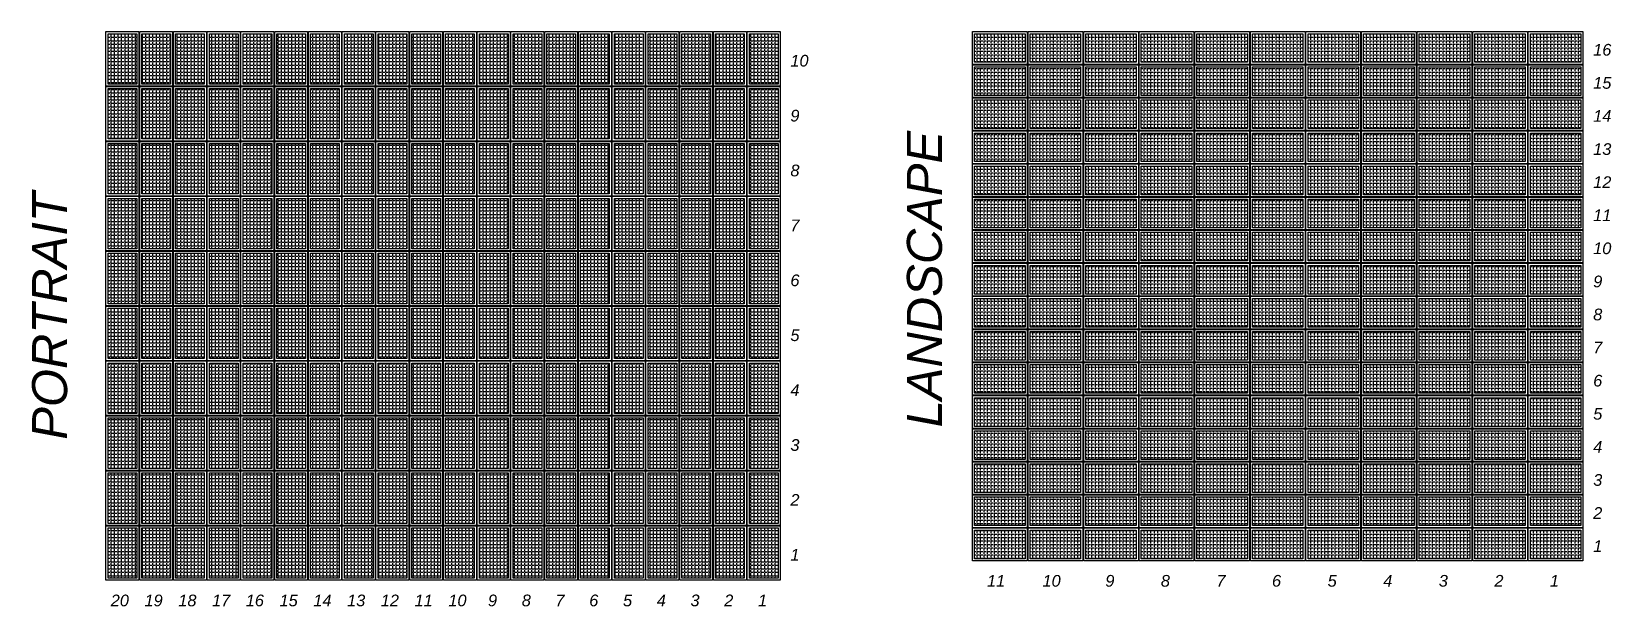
# Model space of a CAD drawing. Header units: feet. Extents: x 2001 to 2157, y 14585 to 14642.
import ezdxf

# ---------------------------------------------------------------- set-up
doc = ezdxf.new("R2010")
doc.units = ezdxf.units.FT
doc.header["$MEASUREMENT"] = 0
doc.layers.add('LOCKED (NO PRINT)', color=7, linetype='Continuous', plot=False)
doc.layers.add('Z - HANWAH 250 HATCH', color=9, linetype='Continuous')
doc.layers.add('Z - HANWAH 250 MODULE', color=7, linetype='Continuous')
doc.styles.add('style1', font='ariali.ttf')

# ---------------------------------------------------------------- blocks, each defined once
blk = doc.blocks.new('A$C6EF85B4C')
h = blk.add_hatch()
h.set_pattern_fill('ANGLE', color=9, scale=15)
h.set_pattern_definition([(0, (0, 0), (0, 4.125), [3, -1.125]), (90, (0, 0), (-4.125, 3e-16), [3, -1.125])])
h.paths.add_polyline_path([(-19.2, 21.6), (-19.2, -38.3), (14.8, -38.3), (14.8, 21.6)])
at = {"layer": 'Z - HANWAH 250 HATCH', "color": 7, "linetype": 'Continuous', "flags": 128}
blk.add_lwpolyline([(17.3, -40.8), (-21.7, -40.8), (-21.7, 24.1), (17.3, 24.1)], close=True, dxfattribs=at)
at = {"layer": 'Z - HANWAH 250 HATCH', "color": 8, "linetype": 'Continuous', "flags": 128}
blk.add_lwpolyline([(14.8, -38.3), (-19.2, -38.3), (-19.2, 21.6), (14.8, 21.6)], close=True, dxfattribs=at)

msp = doc.modelspace()

# ---------------------------------------------------------------- block references
at = {"layer": 'Z - HANWAH 250 MODULE', "linetype": 'Continuous', "xscale": 0.08333333333333333, "yscale": 0.08333333333333333, "zscale": 0.08333333333333333}
for p in [(2009.82, 14639.56), (2013.16, 14639.56), (2016.5, 14639.56), (2019.84, 14639.56), (2023.17, 14639.56), (2026.51, 14639.56), (2029.85, 14639.56), (2033.19, 14639.56), (2036.52, 14639.56), (2039.86, 14639.56), (2043.2, 14639.56), (2046.54, 14639.56), (2049.87, 14639.56), (2053.21, 14639.56), (2056.55, 14639.56), (2059.89, 14639.56), (2063.22, 14639.56), (2066.56, 14639.56), (2069.9, 14639.56), (2073.24, 14639.56), (2009.82, 14634.13), (2013.16, 14634.13), (2016.5, 14634.13), (2019.84, 14634.13), (2023.17, 14634.13), (2026.51, 14634.13), (2029.85, 14634.13), (2033.19, 14634.13), (2036.52, 14634.13), (2039.86, 14634.13), (2043.2, 14634.13), (2046.54, 14634.13), (2049.87, 14634.13), (2053.21, 14634.13), (2056.55, 14634.13), (2059.89, 14634.13), (2063.22, 14634.13), (2066.56, 14634.13), (2069.9, 14634.13), (2073.24, 14634.13), (2009.82, 14628.69), (2013.16, 14628.69), (2016.5, 14628.69), (2019.84, 14628.69), (2023.17, 14628.69), (2026.51, 14628.69), (2029.85, 14628.69), (2033.19, 14628.69), (2036.52, 14628.69), (2039.86, 14628.69), (2043.2, 14628.69), (2046.54, 14628.69), (2049.87, 14628.69), (2053.21, 14628.69), (2056.55, 14628.69), (2059.89, 14628.69), (2063.22, 14628.69), (2066.56, 14628.69), (2069.9, 14628.69), (2073.24, 14628.69), (2009.82, 14623.26), (2013.16, 14623.26), (2016.5, 14623.26), (2019.84, 14623.26), (2023.17, 14623.26), (2026.51, 14623.26), (2029.85, 14623.26), (2033.19, 14623.26), (2036.52, 14623.26), (2039.86, 14623.26), (2043.2, 14623.26), (2046.54, 14623.26), (2049.87, 14623.26), (2053.21, 14623.26), (2056.55, 14623.26), (2059.89, 14623.26), (2063.22, 14623.26), (2066.56, 14623.26), (2069.9, 14623.26), (2073.24, 14623.26), (2009.82, 14617.83), (2013.16, 14617.83), (2016.5, 14617.83), (2019.84, 14617.83), (2023.17, 14617.83), (2026.51, 14617.83), (2029.85, 14617.83), (2033.19, 14617.83), (2036.52, 14617.83), (2039.86, 14617.83), (2043.2, 14617.83), (2046.54, 14617.83), (2049.87, 14617.83), (2053.21, 14617.83), (2056.55, 14617.83), (2059.89, 14617.83), (2063.22, 14617.83), (2066.56, 14617.83), (2069.9, 14617.83), (2073.24, 14617.83), (2009.82, 14612.39), (2013.16, 14612.39), (2016.5, 14612.39), (2019.84, 14612.39), (2023.17, 14612.39), (2026.51, 14612.39), (2029.85, 14612.39), (2033.19, 14612.39), (2036.52, 14612.39), (2039.86, 14612.39), (2043.2, 14612.39), (2046.54, 14612.39), (2049.87, 14612.39), (2053.21, 14612.39), (2056.55, 14612.39), (2059.89, 14612.39), (2063.22, 14612.39), (2066.56, 14612.39), (2069.9, 14612.39), (2073.24, 14612.39), (2009.82, 14606.96), (2013.16, 14606.96), (2016.5, 14606.96), (2019.84, 14606.96), (2023.17, 14606.96), (2026.51, 14606.96), (2029.85, 14606.96), (2033.19, 14606.96), (2036.52, 14606.96), (2039.86, 14606.96), (2043.2, 14606.96), (2046.54, 14606.96), (2049.87, 14606.96), (2053.21, 14606.96), (2056.55, 14606.96), (2059.89, 14606.96), (2063.22, 14606.96), (2066.56, 14606.96), (2069.9, 14606.96), (2073.24, 14606.96), (2009.82, 14601.53), (2013.16, 14601.53), (2016.5, 14601.53), (2019.84, 14601.53), (2023.17, 14601.53), (2026.51, 14601.53), (2029.85, 14601.53), (2033.19, 14601.53), (2036.52, 14601.53), (2039.86, 14601.53), (2043.2, 14601.53), (2046.54, 14601.53), (2049.87, 14601.53), (2053.21, 14601.53), (2056.55, 14601.53), (2059.89, 14601.53), (2063.22, 14601.53), (2066.56, 14601.53), (2069.9, 14601.53), (2073.24, 14601.53), (2009.82, 14596.09), (2013.16, 14596.09), (2016.5, 14596.09), (2019.84, 14596.09), (2023.17, 14596.09), (2026.51, 14596.09), (2029.85, 14596.09), (2033.19, 14596.09), (2036.52, 14596.09), (2039.86, 14596.09), (2043.2, 14596.09), (2046.54, 14596.09), (2049.87, 14596.09), (2053.21, 14596.09), (2056.55, 14596.09), (2059.89, 14596.09), (2063.22, 14596.09), (2066.56, 14596.09), (2069.9, 14596.09), (2073.24, 14596.09), (2009.82, 14590.66), (2013.16, 14590.66), (2016.5, 14590.66), (2019.84, 14590.66), (2023.17, 14590.66), (2026.51, 14590.66), (2029.85, 14590.66), (2033.19, 14590.66), (2036.52, 14590.66), (2039.86, 14590.66), (2043.2, 14590.66), (2046.54, 14590.66), (2049.87, 14590.66), (2053.21, 14590.66), (2056.55, 14590.66), (2059.89, 14590.66), (2063.22, 14590.66), (2066.56, 14590.66), (2069.9, 14590.66), (2073.24, 14590.66)]:
    msp.add_blockref('A$C6EF85B4C', p, dxfattribs=at)
at = {"layer": 'Z - HANWAH 250 MODULE', "linetype": 'Continuous', "xscale": 0.08333333333333333, "yscale": 0.08333333333333333, "zscale": 0.08333333333333333, "rotation": 270}
for p in [(2097.09, 14639.76), (2102.59, 14639.76), (2108.09, 14639.76), (2113.58, 14639.76), (2119.08, 14639.76), (2124.57, 14639.76), (2130.07, 14639.76), (2135.56, 14639.76), (2141.06, 14639.76), (2146.56, 14639.76), (2152.05, 14639.76), (2097.09, 14636.48), (2102.59, 14636.48), (2108.09, 14636.48), (2113.58, 14636.48), (2119.08, 14636.48), (2124.57, 14636.48), (2130.07, 14636.48), (2135.56, 14636.48), (2141.06, 14636.48), (2146.56, 14636.48), (2152.05, 14636.48), (2097.09, 14633.21), (2102.59, 14633.21), (2108.09, 14633.21), (2113.58, 14633.21), (2119.08, 14633.21), (2124.57, 14633.21), (2130.07, 14633.21), (2135.56, 14633.21), (2141.06, 14633.21), (2146.56, 14633.21), (2152.05, 14633.21), (2097.09, 14629.93), (2102.59, 14629.93), (2108.09, 14629.93), (2113.58, 14629.93), (2119.08, 14629.93), (2124.57, 14629.93), (2130.07, 14629.93), (2135.56, 14629.93), (2141.06, 14629.93), (2146.56, 14629.93), (2152.05, 14629.93), (2097.09, 14626.66), (2102.59, 14626.66), (2108.09, 14626.66), (2113.58, 14626.66), (2119.08, 14626.66), (2124.57, 14626.66), (2130.07, 14626.66), (2135.56, 14626.66), (2141.06, 14626.66), (2146.56, 14626.66), (2152.05, 14626.66), (2097.09, 14623.38), (2102.59, 14623.38), (2108.09, 14623.38), (2113.58, 14623.38), (2119.08, 14623.38), (2124.57, 14623.38), (2130.07, 14623.38), (2135.56, 14623.38), (2141.06, 14623.38), (2146.56, 14623.38), (2152.05, 14623.38), (2097.09, 14620.11), (2102.59, 14620.11), (2108.09, 14620.11), (2113.58, 14620.11), (2119.08, 14620.11), (2124.57, 14620.11), (2130.07, 14620.11), (2135.56, 14620.11), (2141.06, 14620.11), (2146.56, 14620.11), (2152.05, 14620.11), (2097.09, 14616.83), (2102.59, 14616.83), (2108.09, 14616.83), (2113.58, 14616.83), (2119.08, 14616.83), (2124.57, 14616.83), (2130.07, 14616.83), (2135.56, 14616.83), (2141.06, 14616.83), (2146.56, 14616.83), (2152.05, 14616.83), (2097.09, 14613.56), (2102.59, 14613.56), (2108.09, 14613.56), (2113.58, 14613.56), (2119.08, 14613.56), (2124.57, 14613.56), (2130.07, 14613.56), (2135.56, 14613.56), (2141.06, 14613.56), (2146.56, 14613.56), (2152.05, 14613.56), (2097.09, 14610.28), (2102.59, 14610.28), (2108.09, 14610.28), (2113.58, 14610.28), (2119.08, 14610.28), (2124.57, 14610.28), (2130.07, 14610.28), (2135.56, 14610.28), (2141.06, 14610.28), (2146.56, 14610.28), (2152.05, 14610.28), (2097.09, 14607.01), (2102.59, 14607.01), (2108.09, 14607.01), (2113.58, 14607.01), (2119.08, 14607.01), (2124.57, 14607.01), (2130.07, 14607.01), (2135.56, 14607.01), (2141.06, 14607.01), (2146.56, 14607.01), (2152.05, 14607.01), (2097.09, 14603.73), (2102.59, 14603.73), (2108.09, 14603.73), (2113.58, 14603.73), (2119.08, 14603.73), (2124.57, 14603.73), (2130.07, 14603.73), (2135.56, 14603.73), (2141.06, 14603.73), (2146.56, 14603.73), (2152.05, 14603.73), (2097.09, 14600.46), (2102.59, 14600.46), (2108.09, 14600.46), (2113.58, 14600.46), (2119.08, 14600.46), (2124.57, 14600.46), (2130.07, 14600.46), (2135.56, 14600.46), (2141.06, 14600.46), (2146.56, 14600.46), (2152.05, 14600.46), (2097.09, 14597.18), (2102.59, 14597.18), (2108.09, 14597.18), (2113.58, 14597.18), (2119.08, 14597.18), (2124.57, 14597.18), (2130.07, 14597.18), (2135.56, 14597.18), (2141.06, 14597.18), (2146.56, 14597.18), (2152.05, 14597.18), (2097.09, 14593.91), (2102.59, 14593.91), (2108.09, 14593.91), (2113.58, 14593.91), (2119.08, 14593.91), (2124.57, 14593.91), (2130.07, 14593.91), (2135.56, 14593.91), (2141.06, 14593.91), (2146.56, 14593.91), (2152.05, 14593.91), (2097.09, 14590.63), (2102.59, 14590.63), (2108.09, 14590.63), (2113.58, 14590.63), (2119.08, 14590.63), (2124.57, 14590.63), (2130.07, 14590.63), (2135.56, 14590.63), (2141.06, 14590.63), (2146.56, 14590.63), (2152.05, 14590.63)]:
    msp.add_blockref('A$C6EF85B4C', p, dxfattribs=at)

# ---------------------------------------------------------------- texts
at = {"layer": 'LOCKED (NO PRINT)', "style": 'style1'}
for s, height, p in [('16', 1.156, (2155.07, 14639.19)), ('10', 1.156, (2075.69, 14638.11)), ('15', 1.156, (2155.07, 14635.91)), ('9', 1.16, (2075.69, 14632.67)), ('14', 1.156, (2155.07, 14632.64)), ('13', 1.156, (2155.07, 14629.36)), ('8', 1.16, (2075.69, 14627.24)), ('12', 1.156, (2155.07, 14626.09)), ('7', 1.16, (2075.69, 14621.81)), ('11', 1.156, (2155.07, 14622.81)), ('10', 1.156, (2155.07, 14619.54)), ('6', 1.16, (2075.69, 14616.37)), ('9', 1.16, (2155.07, 14616.26)), ('8', 1.16, (2155.07, 14612.99)), ('5', 1.16, (2075.69, 14610.94)), ('7', 1.16, (2155.07, 14609.71)), ('6', 1.16, (2155.07, 14606.44)), ('4', 1.16, (2075.69, 14605.51)), ('5', 1.16, (2155.07, 14603.16)), ('3', 1.16, (2075.69, 14600.07)), ('4', 1.16, (2155.07, 14599.89)), ('3', 1.16, (2155.07, 14596.61)), ('2', 1.16, (2075.69, 14594.64)), ('2', 1.16, (2155.07, 14593.34)), ('1', 1.16, (2075.69, 14589.21)), ('1', 1.16, (2155.07, 14590.06)), ('11', 1.156, (2095.13, 14586.63)), ('10', 1.156, (2100.62, 14586.63)), ('9', 1.16, (2106.83, 14586.63)), ('8', 1.16, (2112.32, 14586.63)), ('7', 1.16, (2117.82, 14586.63)), ('6', 1.16, (2123.31, 14586.63)), ('5', 1.16, (2128.81, 14586.63)), ('4', 1.16, (2134.31, 14586.63)), ('3', 1.16, (2139.8, 14586.63)), ('2', 1.16, (2145.3, 14586.63)), ('1', 1.16, (2150.79, 14586.63)), ('20', 1.156, (2008.49, 14584.69)), ('19', 1.156, (2011.83, 14584.69)), ('18', 1.156, (2015.17, 14584.69)), ('17', 1.156, (2018.51, 14584.69)), ('16', 1.156, (2021.84, 14584.69)), ('15', 1.156, (2025.18, 14584.69)), ('14', 1.156, (2028.52, 14584.69)), ('13', 1.156, (2031.86, 14584.69)), ('12', 1.156, (2035.19, 14584.69)), ('11', 1.156, (2038.53, 14584.69)), ('10', 1.156, (2041.87, 14584.69)), ('9', 1.16, (2045.79, 14584.69)), ('8', 1.16, (2049.13, 14584.69)), ('7', 1.16, (2052.46, 14584.69)), ('6', 1.16, (2055.8, 14584.69)), ('5', 1.16, (2059.14, 14584.69)), ('4', 1.16, (2062.48, 14584.69)), ('3', 1.16, (2065.81, 14584.69)), ('2', 1.16, (2069.15, 14584.69)), ('1', 1.16, (2072.49, 14584.69))]:
    msp.add_text(s, height=height, dxfattribs=at).set_placement(p)
for s, p in [('LANDSCAPE ', (2090.68, 14602.39)), ('PORTRAIT', (2004.18, 14601.17))]:
    msp.add_text(s, height=3.469, rotation=90, dxfattribs=at).set_placement(p)

doc.saveas('drawing.dxf')
